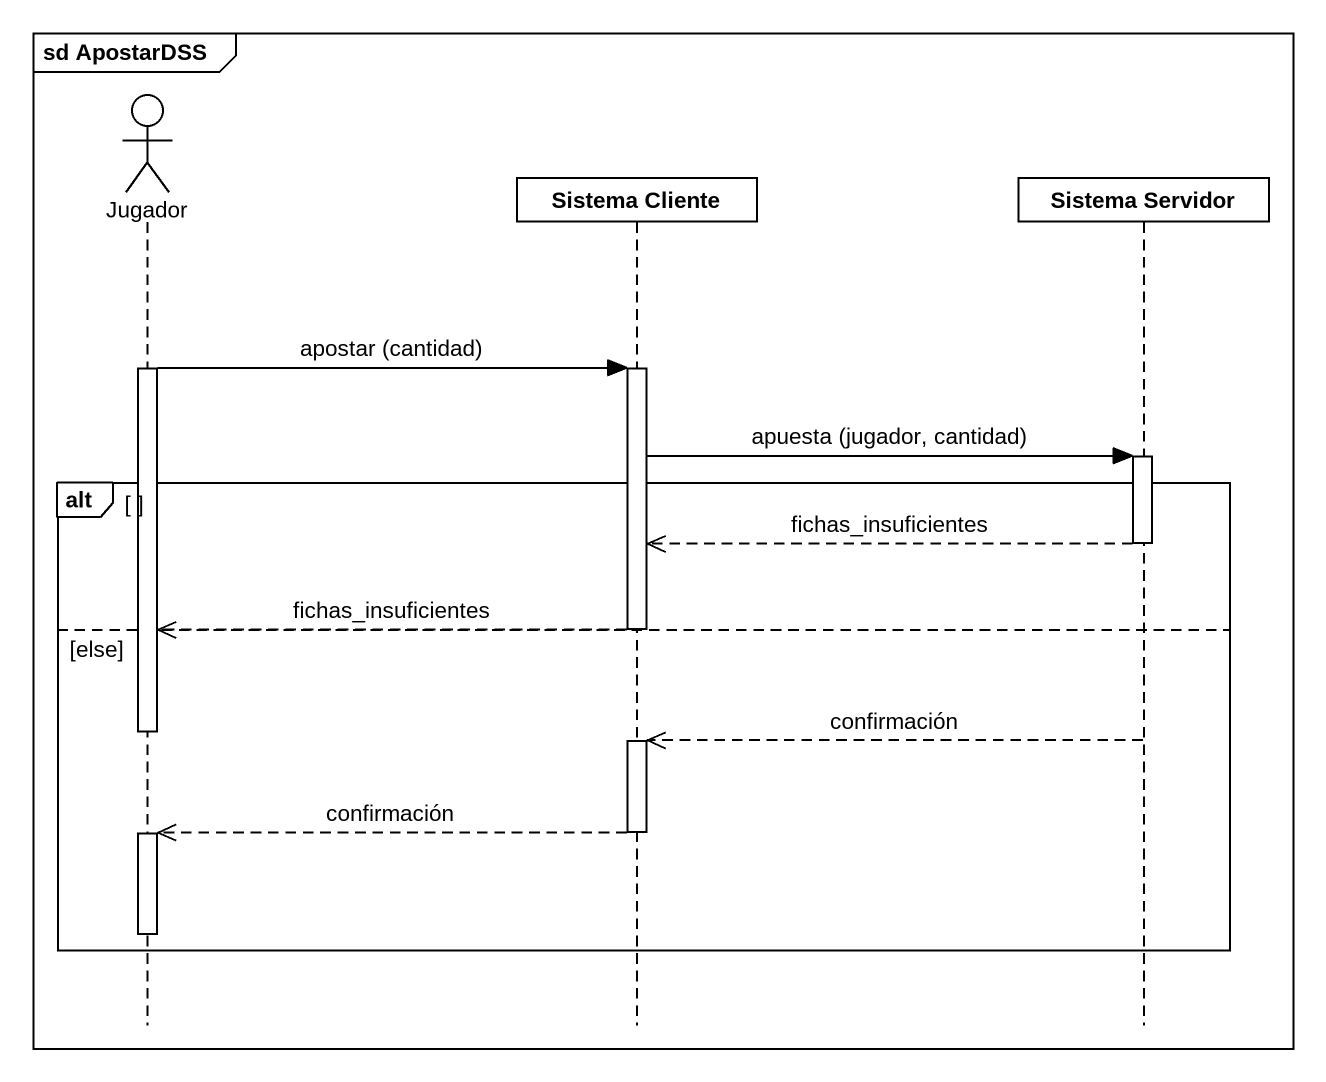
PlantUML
@startuml
mainframe sd ApostarDSS
hide footbox
actor Jugador
participant "Sistema Cliente" as Sistema_Cliente
participant "Sistema Servidor" as Sistema_Servidor

activate Jugador
Jugador -> Sistema_Cliente : apostar (cantidad)
activate Sistema_Cliente
Sistema_Cliente -> Sistema_Servidor : apuesta (jugador, cantidad)
activate Sistema_Servidor
alt
  Sistema_Servidor -->> Sistema_Cliente : fichas_insuficientes
  deactivate Sistema_Servidor
else else
  Sistema_Cliente -->> Jugador : fichas_insuficientes
  deactivate Sistema_Cliente
  deactivate Jugador
  Sistema_Servidor -->> Sistema_Cliente : confirmación
  activate Sistema_Cliente
  Sistema_Cliente -->> Jugador : confirmación
  deactivate Sistema_Cliente
  activate Jugador
  deactivate Jugador
end
@enduml
